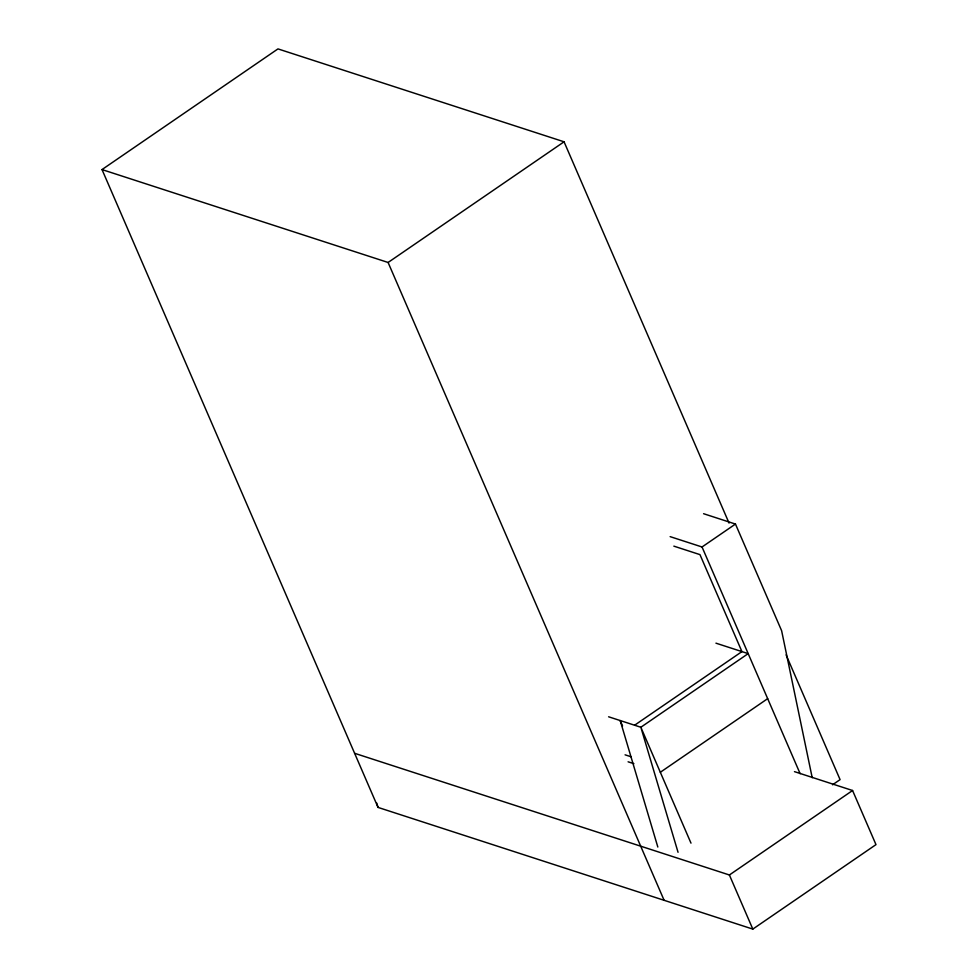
<?xml version="1.0" encoding="UTF-8"?>
<svg xmlns="http://www.w3.org/2000/svg" width="978" height="978" viewBox="0 0 978 978"><rect width="100%" height="100%" fill="white"/><g stroke="black" fill="none" stroke-linecap="round" stroke-linejoin="round"><path stroke-width="1.47" d="M794.466 771.642L852.571 790.505L875.982 844.625L752.815 929.1L378.034 807.412L102.018 169.573L277.972 48.9L564.061 141.798L729.062 523.096M102.018 169.573L388.095 262.471L564.061 141.798M670.15 536.641L702.033 546.983L735.468 524.061L781.618 630.712L812.205 777.706M634.6 725.224L741.935 651.617L699.967 554.624L673.842 546.14M660.333 772.265L767.669 698.659M832.535 784.796L840.078 779.625L786.092 654.869M354.611 753.292L729.392 874.98L852.571 790.505M703.585 513.707L735.468 524.061M715.945 643.169L748.182 653.634L640.847 727.253L608.609 716.788M625.076 754.82L630.871 756.703M628.096 761.801L633.891 763.684M702.033 546.983L800.138 773.696M729.392 874.98L752.815 929.1M690.994 843.146L640.847 727.253L678.047 852.29M622.546 725.982L620.199 720.541L657.827 847.034M388.095 262.471L664.111 900.298M376.726 803.048L378.034 807.412"/></g></svg>
